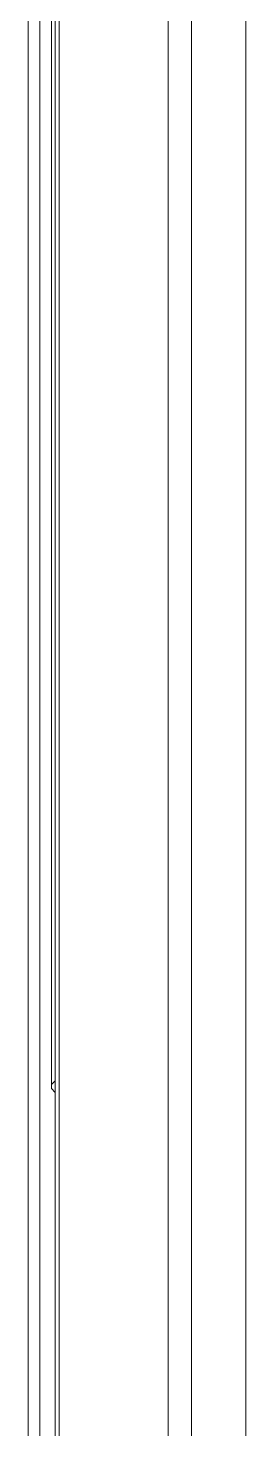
# Model space of a CAD drawing. Header units: centimetres. Extents: x -12.5 to 12.5, y -6.1 to 6.1.
# Drawn here: x -10.485 to -10.288, y -1.76 to -0.49 of the extents above; entities that cross this region are included whole.
import ezdxf

# ---------------------------------------------------------------- set-up
doc = ezdxf.new("R2010")
doc.units = ezdxf.units.CM
doc.header["$MEASUREMENT"] = 0
doc.layers.add('Camada 1', color=7, linetype='Continuous')

msp = doc.modelspace()

# ---------------------------------------------------------------- linework, layer by layer
at = {"layer": 'Camada 1', "lineweight": 9}
for points in [[(-10.48517, -3.75892), (-10.48517, -3.75892), (-10.48517, 3.74466), (-10.48517, 3.74466)], [(-10.47459, 3.72349), (-10.47459, 3.72349), (-10.47459, -3.73776), (-10.47459, -3.73776)], [(-10.45695, 3.66705), (-10.45695, 3.66705), (-10.45695, -3.68131), (-10.45695, -3.68131)], [(-10.35817, 3.66705), (-10.35817, 3.66705), (-10.35817, -3.68131), (-10.35817, -3.68131)], [(-10.337, -3.66015), (-10.337, -3.66015), (-10.337, 3.64588), (-10.337, 3.64588)], [(-10.28762, 3.64588), (-10.28762, 3.64588), (-10.28762, -3.66015), (-10.28762, -3.66015)], [(-10.46048, -1.55406), (-10.46048, -1.55406), (-10.46048, 1.5398), (-10.46048, 1.5398)], [(-10.464, 1.43397), (-10.464, 1.43397), (-10.464, -1.44823), (-10.464, -1.44823)], [(-10.46048, -1.4447), (-10.46048, -1.4447), (-10.46048, 1.43044), (-10.46048, 1.43044)], [(-10.464, -1.44823), (-10.464, -1.44823), (-10.46048, -1.4447), (-10.46048, -1.4447)], [(-10.46048, -1.4447), (-10.46048, -1.4447), (-10.46048, -1.4447), (-10.46048, -1.4447)], [(-10.46048, -1.55759), (-10.46048, -1.55759), (-10.46048, -1.55406), (-10.46048, -1.55406)], [(-10.46048, -2.45717), (-10.46048, -2.45717), (-10.46048, -1.55759), (-10.46048, -1.55759)]]:
    msp.add_open_spline(points, degree=3, dxfattribs=at)
for points, knots in [([(-10.46048, -1.44823), (-10.46048, -1.44823), (-10.46048, -1.44823), (-10.46048, -1.44823), (-10.46048, -1.44823), (-10.46048, -1.4447), (-10.46048, -1.4447)], [0, 0, 0, 0, 0.5, 0.5, 0.5, 1, 1, 1, 1]), ([(-10.46048, -1.45528), (-10.46048, -1.45528), (-10.46048, -1.45528), (-10.46048, -1.45528), (-10.46048, -1.45528), (-10.464, -1.45176), (-10.464, -1.45176), (-10.464, -1.45176), (-10.464, -1.44823), (-10.464, -1.44823)], [0, 0, 0, 0, 0.3333333, 0.3333333, 0.3333333, 0.6666667, 0.6666667, 0.6666667, 1, 1, 1, 1])]:
    msp.add_open_spline(points, degree=3, knots=knots, dxfattribs=at)

doc.saveas('drawing.dxf')
